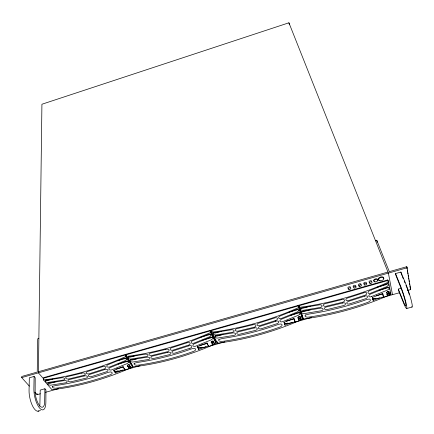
<?xml version="1.0" encoding="UTF-8"?>
<svg xmlns="http://www.w3.org/2000/svg" width="434" height="434" viewBox="0 0 434 434"><rect width="100%" height="100%" fill="white"/><g stroke="black" fill="none" stroke-linecap="round" stroke-linejoin="round"><path stroke-width="0.65" d="M39.57 406.181A11.816 4.351 77.6 0 0 39.879 404.819L40.216 390.079L44.881 388.761L44.615 403.495A11.826 4.28 77.5 0 1 39.798 405.909A11.826 4.28 77.5 0 1 35.132 392.96L35.197 377.694L34.102 376.435L29.338 377.792L29.056 390.215A14.468 5.327 77.6 0 0 32.382 405.6A14.468 5.327 77.6 0 0 38.924 410.868M132.506 365.374L132.652 367.012A207.409 139.406 -30.6 0 1 51.961 389.727L43.487 379.907L43.503 377.678L125.388 354.432L126.506 356.075M40.319 393.779L37.074 394.69L37.085 393.595M34.102 376.435L33.879 388.853A14.479 5.241 77.5 0 0 39.733 408.21A14.479 5.241 77.5 0 0 45.868 402.242L45.933 389.965L44.881 388.761M29.387 386.146L21.7 377.596L21.733 376.484L37.237 372.063L37.715 338.786L38.87 338.449M128.464 367.007L128.431 367.609L129.088 367.907A1.286 0.749 -17.7 0 0 129.766 367.82M211.26 341.748L211.287 342.556A1.302 0.738 -10 0 0 213.398 342.399A1.302 0.738 -10 0 0 212.817 341.287A1.302 0.738 -10 0 0 211.108 342.204L211.754 342.703M212.134 343.44L212.031 344.07L212.627 344.39A1.329 0.77 -21.6 0 0 212.931 344.39M45.565 380.623L45.38 380.906A2.262 1.096 6.9 0 0 46.395 382.088L46.986 382.273A2.338 1.128 6.9 0 0 48.863 382.316L63.163 380.054A2.306 1.177 2.8 0 0 64.655 378.508A2.306 1.177 2.8 0 0 61.346 377.851L46.997 380.141M301.907 311.856L302.248 311.52M209.465 337.679L194.774 343.647A2.322 1.345 -16.5 0 0 192.967 345.762A2.322 1.345 -16.5 0 0 196.076 346.023L210.702 340.077A2.365 1.389 -21.5 0 0 212.253 339.052L212.514 338.618A2.289 1.345 -21.5 0 0 211.846 337.316L211.315 337.229M122.979 369.914L115.325 372.936L113.496 370.403L123.077 366.594L124.905 369.741L121.298 370.755L115.026 371.58L114.001 370.148M206.085 346.576L198.701 349.478L197.237 346.799L206.985 342.931L208.504 346.213L204.799 347.26L198.354 348.117L197.53 346.609M284.042 322.223L284.65 323.818L291.268 322.923L295.082 321.849L293.899 318.426L283.972 322.359L285.046 325.191L292.565 322.234M372.377 297.328L372.752 299.015L379.56 298.077L383.482 296.975L382.663 293.433L372.535 297.399L373.207 300.388L379.663 297.87M371.65 296.509L386.797 290.368A2.463 1.362 -29.2 0 0 388.479 289.283L388.831 288.816A2.382 1.318 -29.2 0 0 388.549 287.362L388.083 287.248A2.463 1.362 -29.2 0 0 386.265 287.688L371.054 293.856A2.414 1.356 -24.4 0 0 368.797 296.145A2.414 1.356 -24.4 0 0 371.65 296.509M188.622 345.887L173.801 350.672A2.311 1.307 -9.4 0 0 172.027 352.571A2.311 1.307 -9.4 0 0 175.184 353.01L189.946 348.252M275.416 320.585L260.21 325.489A2.354 1.356 -13.3 0 1 257.134 324.99A2.354 1.356 -13.3 0 1 259.158 322.988L274.424 318.057A2.36 1.367 -18.2 0 1 277.451 318.437A2.36 1.367 -18.2 0 1 275.416 320.585M392.499 294.691L388.387 273.105L288.919 22.79L41.924 104.247L38.42 372.833L43.677 378.936M375.47 240.599L376.761 240.224L389.309 271.668L406.794 266.682L410.732 289.559L407.477 290.476M38.436 371.721L387.969 272.053M21.7 377.596L407.238 267.735M401.233 288.279L398.325 289.098L403.978 303.041A12.537 1.221 71.7 0 0 405.757 303.675A12.537 1.221 71.7 0 0 401.651 289.695L395.824 275.172L395.537 273.583L400.902 272.058L405.747 283.803A15.369 1.6 71.7 0 1 411.193 300.209A15.369 1.6 71.7 0 1 411.627 306.811M210.175 330.361L126.001 354.258L126.175 356.46L133.254 366.844A208.277 143.708 -26.1 0 0 216.165 343.506L215.774 341.346L210.175 330.361L210.561 332.536L216.165 343.506M302.194 317.563L298.022 305.422L211.434 330.003L211.819 332.178L217.401 343.158A210.886 147.023 -20.9 0 0 302.644 319.164L302.048 317.026M298.668 305.238L387.752 279.946L388.582 282.057L390.947 294.306A215.481 149.079 -15.6 0 1 303.285 318.985L298.668 305.238L303.285 318.985M43.498 378.236L125.431 354.979L132.137 364.826M126.044 354.806L210.273 330.903L215.872 341.884M298.169 305.954L211.532 330.545L212.118 331.701M52.753 379.099L48.868 380.2A2.3 1.248 -3.2 0 1 45.917 380.065M117.462 360.773L124.412 358.804A2.3 1.291 -6.2 0 0 125.534 358.37M136.824 355.289L131.095 356.911A2.3 1.297 -6.4 0 1 128.193 356.753M200.953 337.126L208.749 334.918A2.322 1.335 -9.9 0 0 210.344 334.131M221.264 331.37L216.246 332.791A2.322 1.34 -10.2 0 1 213.392 332.607M289.06 312.171L296.107 310.174A2.365 1.367 -14 0 0 297.795 309.361M310.272 306.16L303.176 308.173A2.371 1.373 -14.3 0 1 300.377 307.956M377.108 287.232L385.332 284.905A2.436 1.389 -18.1 0 0 387.486 283.641M55.753 381.703L51.239 382.978A2.284 1.231 -3.4 0 1 48.792 383.059M118.243 364.039L126.424 361.728A2.289 1.28 -6.3 0 0 127.927 360.979M136.878 358.772L133.075 359.846A2.289 1.286 -6.5 0 1 130.639 359.916M201.289 340.565L210.344 338.01A2.306 1.324 -10 0 0 212.204 336.855M223.011 334.424L217.803 335.9A2.311 1.324 -10.3 0 1 214.966 335.715M290.248 315.42L297.257 313.44A2.349 1.351 -14 0 0 299.259 312.241M310.711 309.637L304.294 311.455A2.354 1.356 -14.3 0 1 301.89 311.498M379.094 290.308L386.016 288.355A2.42 1.373 -18 0 0 388.164 287.102M124.905 369.741L123.12 367.186L116.252 369.025M208.504 346.213L207.089 343.516L199.7 345.491M295.082 321.849L294.051 319.001L286.391 321.046M382.864 293.964L376.495 295.69M45.516 392.32L58.53 388.658M124.412 370.121L140.063 365.716M209.21 346.261L224.861 341.856M295.31 322.033L311.617 317.449M382.066 297.626L399.665 292.673M38.051 411.21L40.443 410.542M406.729 308.514L412.132 307.012M372.752 299.015L375.394 298.429M284.65 323.818L287.888 323.102M198.354 348.117L201.533 347.417M115.026 371.58L118.14 370.891M298.511 318.258L297.974 317.905L298.153 317.243A1.313 0.749 -25.5 0 1 300.03 316.516A1.313 0.749 -25.5 0 1 300.035 317.721M34.812 392.179L37.074 394.69M125.388 354.432L125.567 356.634L132.652 367.012M410.298 288.518L410.732 289.559M401.173 273.648L401.927 275.481M402.432 276.702L403.186 278.53M404.195 280.972L404.949 282.8M395.537 273.583L400.305 285.339A15.353 1.492 71.7 0 1 406.647 305.845A15.353 1.492 71.7 0 1 403.278 302.281L398.596 290.606L398.325 289.098M405.953 285.241L407.097 288.16M390.329 292.728L390.947 294.306M383.282 296.444L383.482 296.975M372.632 298.836L373.207 300.388M298.022 305.422L302.644 319.164M302.829 317.384L298.82 305.775L387.958 280.472L388.457 283.055M294.502 319.706L294.784 320.753M293.91 318.464L294.051 319.001M284.498 323.091L285.046 325.191M288.919 22.79L289.397 24.727M382.647 293.395L383.271 296.406M376.761 240.224L377.151 242.21M389.455 288.214L389.705 289.505M387.752 279.946L388.001 281.237M217.108 341.536L217.401 343.158M400.902 272.058L401.038 272.856M206.996 342.969L207.089 343.516M406.794 266.682L407.114 268.668M407.325 269.991L407.537 271.315M407.748 272.639L407.965 273.962M408.177 275.286L408.389 276.61M408.6 277.934L408.812 279.252M409.023 280.576L409.24 281.899M409.452 283.223L409.663 284.547M409.875 285.87L410.195 287.856M198.381 347.488L198.701 349.478M123.077 366.632L123.12 367.186M115.189 370.918L115.325 372.936M211.309 341.726A1.291 0.754 -21.6 0 1 213.246 341.059A1.291 0.754 -21.6 0 1 213.029 342.361M212.421 342.627A1.291 0.754 -21.6 0 1 211.803 342.686M210.561 332.536A211.586 143.583 -26 0 1 126.175 356.46M213.843 342.697A1.291 0.749 -21.6 0 1 214.331 343.652A1.329 0.77 -21.6 0 1 213.257 344.33M212.123 343.408A1.329 0.77 -21.6 0 1 213.826 342.665M209.432 337.625A2.365 1.389 -21.5 0 1 211.287 337.175M188.622 345.887A2.316 1.335 -14.2 0 1 191.747 346.207A2.316 1.335 -14.2 0 1 189.946 348.252M298.625 307.565A214.277 146.952 -21 0 1 211.819 332.178M299.775 317.91A1.313 0.749 -25.5 0 1 298.559 318.236M300.87 319.283A1.345 0.77 -25.5 0 1 300.654 319.505M300.388 319.706A1.345 0.77 -25.5 0 1 299.753 319.983M299.433 320.037A1.345 0.77 -25.5 0 1 299.14 320.037L298.603 319.69L298.782 319.033A1.345 0.77 -25.5 0 1 300.518 318.279A1.307 0.749 -25.5 0 1 301.012 319.055M388.582 282.057A218.996 149.063 -15.8 0 1 299.27 307.38M301.88 311.807A2.425 1.351 -3 0 0 302.368 313.234L302.91 313.451A2.425 1.351 -3 0 0 304.874 313.494L320.834 310.836A2.392 1.351 -7.8 0 0 323.097 309.041A2.392 1.351 -7.8 0 0 320.032 308.265L304.012 310.945A2.425 1.351 -3 0 0 302.227 311.46M388.338 292.961A1.383 0.759 -29.1 0 0 388.859 292.521A1.345 0.738 -29.1 0 0 389.027 292.283M388.018 293.129A1.383 0.759 -29.1 0 1 387.095 293.292L386.623 292.912L386.884 292.223A1.383 0.759 -29.1 0 1 388.642 291.42M388.647 291.453A1.345 0.738 -29.1 0 1 389.114 292.044M389.016 293.341A1.34 0.738 -29.1 0 1 389.482 293.932M389.222 294.409A1.378 0.754 -29.1 0 1 388.989 294.637M388.707 294.843A1.378 0.754 -29.1 0 1 387.47 295.169L386.998 294.8L387.258 294.111A1.378 0.754 -29.1 0 1 389.01 293.313M125.567 356.634A210.669 139.227 -30.4 0 1 43.487 379.907M45.521 380.575A2.338 1.128 6.9 0 1 46.959 380.092M128.513 366.985A1.286 0.749 -17.7 0 1 130.016 366.269A1.286 0.749 -17.7 0 1 130.867 366.963M130.596 367.381A1.286 0.749 -17.7 0 1 130.081 367.712M129.251 365.976A1.324 0.77 -17.6 0 0 129.674 365.58A1.286 0.749 -17.6 0 0 129.05 364.668A1.324 0.77 -17.6 0 0 127.363 365.406L127.325 366.014L127.987 366.312A1.324 0.77 -17.6 0 0 128.958 366.133M374.428 281.303A2.078 1.199 -17.8 0 1 374.075 279.642A2.078 1.199 -17.8 0 1 376.896 278.84A2.078 1.199 -17.8 0 1 377.249 280.5M379.332 280.201A2.772 1.595 -18.1 0 1 378.741 278.123A2.772 1.595 -18.1 0 1 382.256 276.832A2.772 1.595 -18.1 0 1 383.455 278.688M348.377 288.42A1.373 0.797 -16.6 0 1 347.976 287.471A1.373 0.797 -16.6 0 1 349.549 286.749A1.373 0.797 -16.6 0 1 350.493 287.444M359.238 285.458A1.378 0.797 -17.1 0 1 358.549 284.465A1.378 0.797 -17.1 0 1 360.448 283.765A1.378 0.797 -17.1 0 1 360.806 284.883M364.229 283.912A1.378 0.797 -17.3 0 1 363.909 282.881A1.378 0.797 -17.3 0 1 365.65 282.241A1.378 0.797 -17.3 0 1 366.274 283.158M369.529 282.404A1.383 0.797 -17.6 0 1 369.16 281.444A1.383 0.797 -17.6 0 1 370.75 280.717A1.383 0.797 -17.6 0 1 371.672 281.422M353.401 286.82A1.373 0.797 -16.9 0 1 353.45 285.756A1.373 0.797 -16.9 0 1 355.153 285.274A1.373 0.797 -16.9 0 1 355.69 286.169M407.314 288.756A12.548 1.307 71.7 0 1 407.971 290.606M408.182 291.23A12.548 1.307 71.7 0 1 409.208 294.388M386.634 292.717L386.716 293.107A1.367 0.765 -17.9 0 0 388.821 292.961A1.367 0.765 -17.9 0 0 388.571 291.724A1.367 0.765 -17.9 0 0 386.634 292.717M387.009 294.605L387.09 294.995A1.362 0.765 -17.8 0 0 389.189 294.843A1.362 0.765 -17.8 0 0 388.94 293.612A1.362 0.765 -17.8 0 0 387.009 294.605M52.438 386.358L52.281 386.656A2.533 1.215 6.5 0 0 53.322 387.871L55.232 388.256L57.787 387.974A207.707 139.39 -30.6 0 0 105.044 376.636L110.556 374.705L111.972 373.734A2.582 1.476 -12.7 0 0 110.67 371.943L108.701 372.182L103.173 374.119A208.515 139.352 -30.5 0 1 55.715 385.538L52.438 386.358M126.289 359.477L126.066 359.894A2.365 1.394 -17.4 0 1 124.574 360.904L110.117 366.784A2.322 1.34 -12.6 0 1 106.878 366.567A2.322 1.34 -12.6 0 1 108.478 364.511L122.996 358.609A2.365 1.394 -17.4 0 1 124.873 358.153L125.437 358.229A2.289 1.351 -17.4 0 1 126.289 359.477M128.296 362.406L128.073 362.824A2.354 1.378 -17.5 0 1 126.592 363.822L112.205 369.67A2.311 1.324 -12.7 0 1 108.988 369.464A2.311 1.324 -12.7 0 1 110.583 367.424L125.025 361.555A2.354 1.378 -17.5 0 1 126.891 361.099L127.455 361.175A2.279 1.335 -17.5 0 1 128.296 362.406M210.924 335.52L210.664 335.959A2.376 1.4 -21.5 0 1 209.107 336.99L194.399 342.969A2.333 1.362 -16.5 0 1 191.275 342.703A2.333 1.362 -16.5 0 1 193.087 340.565L207.853 334.565A2.376 1.4 -21.5 0 1 209.714 334.115L210.251 334.202A2.3 1.356 -21.5 0 1 210.924 335.52M47.962 383.412L47.778 383.694A2.251 1.085 6.7 0 0 48.787 384.866L49.373 385.05A2.327 1.118 6.7 0 0 51.245 385.094L65.474 382.848A2.289 1.161 2.7 0 0 66.966 381.318A2.289 1.161 2.7 0 0 63.679 380.672L49.395 382.94A2.251 1.085 6.7 0 0 47.962 383.417M134.274 363.274L134.068 363.594A2.55 1.302 4 0 0 134.936 364.88L136.824 365.282L139.477 364.978A208.58 143.697 -26.1 0 0 188.21 353.254L193.835 351.285L195.343 350.281A2.599 1.497 -16.4 0 0 194.296 348.388L192.349 348.616L186.696 350.596A209.4 143.676 -26 0 1 137.752 362.401L134.274 363.274M298.603 310.706L298.294 311.156A2.414 1.394 -25.6 0 1 296.672 312.22L281.709 318.296A2.365 1.373 -20.6 0 1 278.709 317.981A2.365 1.373 -20.6 0 1 280.744 315.757L295.771 309.659A2.414 1.394 -25.6 0 1 297.615 309.209L298.115 309.312A2.338 1.351 -25.6 0 1 298.603 310.706M299.748 313.983L299.438 314.428A2.403 1.383 -25.6 0 1 297.827 315.48L282.941 321.523A2.354 1.356 -20.6 0 1 279.957 321.214A2.354 1.356 -20.6 0 1 281.981 319.012L296.932 312.947A2.403 1.383 -25.6 0 1 298.766 312.502L299.265 312.605A2.327 1.335 -25.6 0 1 299.748 313.983M388.159 285.36L387.806 285.832A2.474 1.373 -29.3 0 1 386.114 286.917L370.88 293.096A2.425 1.367 -24.5 0 1 368.01 292.728A2.425 1.367 -24.5 0 1 370.283 290.417L385.576 284.21A2.474 1.373 -29.3 0 1 387.405 283.771L387.871 283.885A2.398 1.329 -29.3 0 1 388.159 285.36M128.182 357.215L127.949 357.518A2.273 1.177 4.3 0 0 128.795 358.766L129.365 358.961A2.349 1.215 4.3 0 0 131.28 359.005L146.128 356.607A2.316 1.248 -0.2 0 0 147.869 354.974A2.316 1.248 -0.2 0 0 144.625 354.285L129.723 356.705A2.349 1.215 4.3 0 0 128.182 357.215M130.184 360.166L129.95 360.47A2.262 1.166 4.2 0 0 130.791 361.701L131.356 361.896A2.338 1.204 4.2 0 0 133.26 361.94L148.043 359.569A2.3 1.231 -0.2 0 0 149.773 357.952A2.3 1.231 -0.2 0 0 146.551 357.263L131.719 359.661A2.338 1.204 4.2 0 0 130.184 360.166M219.007 339.377L218.747 339.714A2.582 1.389 0.7 0 0 219.43 341.075L221.291 341.498L224.042 341.173A211.201 147.017 -20.9 0 0 274.326 329.037L280.076 327.03L281.682 325.988A2.631 1.508 -20.4 0 0 280.906 323.992L278.981 324.203L273.198 326.227A212.042 147.007 -20.9 0 1 222.691 338.444L219.007 339.377M213.745 332.97L213.457 333.296A2.306 1.253 0.9 0 0 214.125 334.614L214.678 334.82A2.382 1.297 0.9 0 0 216.62 334.864L232.054 332.325A2.349 1.307 -3.8 0 0 234.056 330.605A2.349 1.307 -3.8 0 0 230.888 329.867L215.4 332.428A2.382 1.297 0.9 0 0 213.745 332.97M215.324 336.095L215.036 336.415A2.295 1.242 0.9 0 0 215.698 337.717L216.246 337.923A2.371 1.28 0.9 0 0 218.183 337.967L233.541 335.455A2.333 1.297 -3.8 0 0 235.532 333.751A2.333 1.297 -3.8 0 0 232.385 333.024L216.973 335.558A2.371 1.28 0.9 0 0 215.324 336.095M305.503 314.986L305.183 315.339A2.642 1.465 -3.1 0 0 305.672 316.777L307.505 317.221L310.364 316.874A215.806 149.079 -15.6 0 0 362.254 304.315L368.135 302.265L369.833 301.185A2.696 1.508 -24.2 0 0 369.35 299.075L367.441 299.281L361.533 301.342A216.674 149.079 -15.7 0 1 309.404 313.994L305.503 314.986M301.115 308.221L300.773 308.563A2.36 1.324 -3 0 0 301.25 309.957L301.782 310.174A2.436 1.367 -3 0 0 303.762 310.212L319.798 307.532A2.403 1.362 -7.8 0 0 322.071 305.715A2.403 1.362 -7.8 0 0 318.985 304.934L302.883 307.641A2.436 1.367 -3 0 0 301.115 308.221M102.424 366.725L87.885 371.433A2.311 1.28 -5.8 0 0 86.328 373.267A2.311 1.28 -5.8 0 0 89.605 373.669L104.084 368.981A2.316 1.324 -10.3 0 0 105.674 367.007A2.316 1.324 -10.3 0 0 102.419 366.725M104.556 369.627L90.093 374.303A2.3 1.264 -5.9 0 0 88.541 376.121A2.3 1.264 -5.9 0 0 91.796 376.511L106.205 371.862A2.306 1.307 -10.5 0 0 107.789 369.898A2.306 1.307 -10.5 0 0 104.556 369.627M186.902 342.822L172.01 347.639A2.322 1.324 -9.3 0 0 170.226 349.554A2.322 1.324 -9.3 0 0 173.405 350.005L188.242 345.209A2.327 1.351 -14.1 0 0 190.043 343.148A2.327 1.351 -14.1 0 0 186.902 342.822M275.698 321.301L260.508 326.2A2.344 1.34 -13.3 0 0 258.496 328.185A2.344 1.34 -13.3 0 0 261.556 328.674L276.68 323.797A2.349 1.356 -18.2 0 0 278.709 321.67A2.349 1.356 -18.2 0 0 275.698 321.301M363.828 292.76L348.171 297.811A2.414 1.378 -17.3 0 0 345.898 299.905A2.414 1.378 -17.3 0 0 348.865 300.453L364.457 295.429A2.42 1.373 -22.2 0 0 366.73 293.189A2.42 1.373 -22.2 0 0 363.828 292.76M364.636 296.189L349.061 301.201A2.398 1.362 -17.3 0 0 346.799 303.279A2.398 1.362 -17.3 0 0 349.75 303.816L365.254 298.825A2.409 1.356 -22.1 0 0 367.522 296.606A2.409 1.356 -22.1 0 0 364.636 296.189M341.591 299.672L325.668 303.561A2.403 1.367 -10.1 0 0 323.395 305.444A2.403 1.367 -10.1 0 0 326.449 306.165L342.307 302.303A2.409 1.378 -15 0 0 344.585 300.279A2.409 1.378 -15 0 0 341.591 299.672M252.756 324.8L237.338 328.554A2.349 1.324 -6.1 0 0 235.337 330.345A2.349 1.324 -6.1 0 0 238.478 331.017L253.836 327.29A2.354 1.345 -10.9 0 0 255.859 325.354A2.354 1.345 -10.9 0 0 252.756 324.8M165.788 349.397L150.848 353.026A2.316 1.264 -2.3 0 0 149.101 354.724A2.316 1.264 -2.3 0 0 152.329 355.359L167.209 351.752A2.322 1.307 -7 0 0 168.983 349.907A2.322 1.307 -7 0 0 165.788 349.397M81.836 373.142L67.357 376.647A2.306 1.204 0.7 0 0 65.849 378.264A2.306 1.204 0.7 0 0 69.152 378.855L83.578 375.372A2.306 1.253 -3.6 0 0 85.124 373.609A2.306 1.253 -3.6 0 0 81.836 373.142M342.513 303.051L326.672 306.909A2.392 1.356 -10.1 0 0 324.415 308.769A2.392 1.356 -10.1 0 0 327.453 309.485L343.223 305.655A2.398 1.362 -14.9 0 0 345.491 303.648A2.398 1.362 -14.9 0 0 342.513 303.051M254.145 327.995L238.803 331.717A2.333 1.307 -6.1 0 0 236.807 333.491A2.333 1.307 -6.1 0 0 239.931 334.158L255.214 330.458A2.338 1.335 -10.9 0 0 257.226 328.543A2.338 1.335 -10.9 0 0 254.145 327.995M167.611 352.419L152.746 356.016A2.306 1.253 -2.4 0 0 151.005 357.703A2.306 1.253 -2.4 0 0 154.211 358.327L169.021 354.752A2.306 1.291 -7.1 0 0 170.79 352.923A2.306 1.291 -7.1 0 0 167.611 352.419M84.071 376.001L69.662 379.479A2.289 1.188 0.6 0 0 68.16 381.079A2.289 1.188 0.6 0 0 71.436 381.66L85.796 378.204A2.295 1.242 -3.7 0 0 87.337 376.457A2.295 1.242 -3.7 0 0 84.071 376.001M127.482 366.16L127.254 365.829A1.291 0.716 -6.4 0 1 128.865 364.961A1.291 0.716 -6.4 0 1 129.587 366.014A1.291 0.716 -6.4 0 1 127.482 366.177M128.583 367.755L128.356 367.446A1.286 0.711 -6.5 0 1 129.967 366.567A1.286 0.711 -6.5 0 1 130.688 367.609A1.286 0.711 -6.5 0 1 128.583 367.777M212.161 344.227L211.976 343.874A1.297 0.738 -10 0 1 213.691 342.979A1.297 0.738 -10 0 1 214.266 344.086A1.297 0.738 -10 0 1 212.161 344.243M298.717 319.874L298.587 319.505A1.324 0.754 -14 0 1 300.404 318.556A1.324 0.754 -14 0 1 300.816 319.722A1.324 0.754 -14 0 1 298.717 319.874M298.082 318.089L297.952 317.721A1.329 0.759 -14 0 1 299.775 316.766A1.329 0.759 -14 0 1 300.192 317.938A1.329 0.759 -14 0 1 298.082 318.089M380.13 280.82A2.778 1.595 -18 0 0 383.862 278.33A2.778 1.595 -18 0 0 379.587 278.096A2.778 1.595 -18 0 0 380.13 280.82M375.079 281.899A2.078 1.199 -17.8 0 0 377.862 280.033A2.078 1.199 -17.8 0 0 374.651 279.865A2.078 1.199 -17.8 0 0 375.079 281.899M349.044 289.527A1.373 0.797 -16.6 0 0 350.856 288.295A1.373 0.797 -16.6 0 0 348.703 288.192A1.373 0.797 -16.6 0 0 349.044 289.527M359.618 286.521A1.378 0.797 -17.1 0 0 361.446 285.284A1.378 0.797 -17.1 0 0 359.298 285.176A1.378 0.797 -17.1 0 0 359.618 286.521M364.913 285.019A1.383 0.797 -17.3 0 0 366.752 283.776A1.383 0.797 -17.3 0 0 364.609 283.668A1.383 0.797 -17.3 0 0 364.913 285.019M370.224 283.51A1.383 0.797 -17.6 0 0 372.068 282.268A1.383 0.797 -17.6 0 0 369.925 282.154A1.383 0.797 -17.6 0 0 370.224 283.51M354.323 288.024A1.378 0.797 -16.9 0 0 356.146 286.793A1.378 0.797 -16.9 0 0 353.998 286.684A1.378 0.797 -16.9 0 0 354.323 288.024"/></g></svg>
